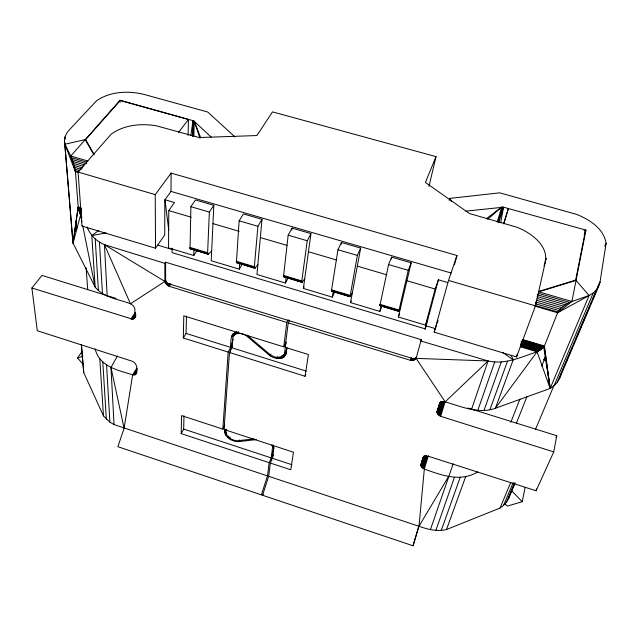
<?xml version="1.0" encoding="UTF-8"?>
<svg xmlns="http://www.w3.org/2000/svg" width="638" height="638" viewBox="0 0 638 638"><rect width="100%" height="100%" fill="white"/><g stroke="black" fill="none" stroke-linecap="round" stroke-linejoin="round"><path stroke-width="0.96" d="M449.184 200.308L449.67 198.41L499.737 192.828L576.688 214.416C589.504 219.536 603.739 228.548 606.1 243.277L600.031 281.972L598.795 285.999L559.398 378.797L557.173 382.497L554.071 385.751L550.155 388.446L495.383 408.256C478.548 414.405 461.242 406.494 445.18 401.844L416.112 358.373L416.558 357.097L414.006 358.955L167.363 283.376L165.617 280.313L165.617 262.218L421.263 339.687L416.112 358.373L413.879 360.135L410.37 360.303L288.224 322.884L289.548 320.212M168.743 230.127L164.979 199.726L174.509 202.517L168.783 210.604L168.536 247.911L193.792 255.495L197.254 250.112M304.717 278.814L302.045 282.347L283.519 276.461L288.169 235.167L292.037 228.101L310.953 233.612L303.385 288.44L332.302 297.133L334.583 292.188M428.983 186.344L436.017 156.637L272.538 111.873L256.883 135.551L199.231 137.545L156.246 125.766C140.886 123.286 123.78 124.817 110.98 134.363L78.067 172.053L82.007 226.059L155.536 248.214L164.724 234.951L164.827 199.941L170.984 191.416L171.136 173.105L456.983 255.511L454.384 264.858M172.093 248.062L172.045 252.624L425.044 328.817L426.08 325.827L435.587 328.682M230.653 350.382C231.092 344.041 228.859 331.951 238.413 332.278M136.795 368.182L132.64 374.825L124.107 428.273L117.863 446.696L261.381 494.873L267.481 475.916L269.156 462.662L181.184 433.625L181.583 415.617L222.845 429.111L224.815 425.235M222.845 429.111L228.165 352.088L183.305 337.981L183.8 315.81L283.75 346.873L286.095 342.072L285.704 344.871M188.082 135.423L188.441 119.529L120.239 100.517L85.628 139.61L94.033 154.284M181.184 433.625L183.664 429.079L183.999 415.801M183.305 337.981L186.049 333.403L186.479 316.057M192.532 136.452L192.947 120.614L120.072 100.254L70.73 156.015L75.436 171.702L78.307 208.187L79.758 213.188L81.959 217.63M211.664 250.997L208.203 254.227L190.044 248.453L190.874 206.68L195.475 199.949L213.818 205.3L211.21 260.735L239.282 269.172L242.488 263.661M193.242 135.774L193.641 120.917L192.947 120.614L190.922 135.368M193.84 136.141L194.247 121.284L193.641 120.917M350.039 296.734L357.344 255.423L360.669 248.102L341.458 242.504L337.973 249.753L331.385 291.056L350.039 296.734L352.296 293.041M193.792 255.495L193.968 249.641M302.045 282.347L301.806 280.943L307.229 240.749L310.953 233.612M208.203 254.227L207.621 252.736L209.352 212.087L213.818 205.3M226.155 429.294C224.305 435.913 231.586 440.563 237.328 440.786L253.892 438.904M256.253 439.59L238.676 441.648C232.025 441.871 223.276 436.719 224.887 429.111M232.551 345.979L229.473 352.503L224.05 429.51L293.472 452.214L290.784 469.799L270.353 463.06L273.479 454.607M257.84 264.802L254.769 268.183L236.427 262.354L239.138 220.812L243.381 213.913L262.003 219.344L256.954 274.484L285.449 283.049L287.961 278.216M230.358 352.351L230.709 347.407L233.165 339.073M535.76 301.934L535.481 305.865L516.565 356.969L434.183 332.151L448.514 280.425L456.983 255.511M239.282 269.172L239.713 263.35M235.486 332.462L232.942 336.824L232.009 347.822L306.32 371.117M254.769 268.183L254.355 266.732L257.904 226.307L262.003 219.344M270.353 463.06L268.662 476.307L262.553 495.263L413.049 545.785L418.999 526.27L424.318 469.066L428.361 455.747M400.6 307.484L398.774 311.336L379.881 305.586L388.582 264.571L391.66 257.138L411.183 262.824L398.351 316.982L425.53 325.149L427.635 319.12L425.044 328.817M413.049 545.785L418.6 526.645M271.804 460.716L271.286 457.925L272.554 447.039L273.319 445.332M285.449 283.049L286.143 277.259M291.805 230.007L292.037 228.101M283.75 346.873L286.829 322.453L288.153 319.782M288.224 322.884L285.114 347.295L308.385 354.537L305.068 376.268L229.473 352.503M116.02 298.417L41.972 275.393L31.9 288.001L132.425 319.144L134.203 318.529L135.065 317.126L134.833 308.449L133.326 305.793L130.447 303.776C118.485 299.031 103.699 297.882 95.15 287.1L73.051 243.158L73.003 236.626M285.441 346.737L284.404 354.194L283.113 355.996L279.643 357.447L275.13 357.113L270.664 355.087L247.05 335.078M286.781 347.216C286.789 351.761 286.015 358.189 280.257 358.476C276.653 358.907 273.008 357.751 270.01 355.781L246.412 335.795C242.911 333.499 237.679 332.079 234.106 334.982M411.183 262.824L408.264 270.329L398.774 311.336M72.628 239.425L64.454 140.583L65.036 136.947L66.599 133.43L69.087 130.104L96.649 100.692C110.454 91.226 128.653 90.556 144.475 94.528L207.757 112.033L234.92 136.939M332.302 297.133L333.267 291.375M341.139 244.402L341.458 242.504M500.71 222.726L503.518 207.183L465.876 211.154M382.242 305.522L379.865 311.424L350.509 302.603L360.669 248.102M477.758 471.953C460.293 482.36 441.847 475.326 424.318 469.066L421.702 467.207L420.817 465.477L422.994 457.613L425.06 456.242L428.305 456.234L536.095 490.781L553.744 451.895L556.767 435.722L467.997 408.033M416.112 358.373L488.086 360.972C505.065 364.896 521.366 356.993 537.076 351.793L541.359 349.345L544.413 346.027L557.588 312.772L571.895 301.471L585.955 230.119L503.518 207.183L498.884 222.215M536.095 490.781L536.462 488.891M505.256 503.988L507.306 506.094L522.195 501.715L525.162 487.384M379.865 311.424L381.109 305.714M391.254 259.028L391.66 257.138M516.565 356.969L517.243 354.178M425.53 325.149L435.148 289.046L438.394 279.811L447.844 282.578M425.179 329.272L438.394 279.811M269.156 462.662L271.286 457.925L274.037 447.788M543.999 265.799C551.726 247.584 531.55 232.822 516.652 227.136L469.464 213.539L425.41 182.452L436.017 156.637M234.258 335.365L235.071 332.589M503.868 223.715L508.326 208.706L503.605 223.779M553.744 451.895L440.683 416.335L445.061 401.868M440.683 416.335L437.907 414.325L436.99 412.411L439.853 403.025L442.509 401.757L445.18 401.844L488.086 360.972L420.817 340.963L421.263 339.687M422.85 468.236L426.615 455.883M439.119 415.45L443.25 401.9M423.552 468.683L427.308 456.322M439.869 415.928L444.255 401.469M420.984 466.059L424.198 455.604M437.469 413.695L441.073 401.964M421.279 466.641L424.485 456.186M421.702 467.207L425.195 455.803M437.907 414.325L441.775 401.685M497.169 222.064L501.779 207.023L486.73 218.435M422.228 467.742L426.001 455.388M438.465 414.907L442.605 401.366M436.958 411.773L439.734 402.753M420.777 464.911L423.114 457.31M436.99 412.411L440.045 402.482M420.817 465.477L423.441 456.928M437.166 413.057L440.77 401.326M498.015 222.096L502.64 207.063M559.398 378.797L561.456 372.927M268.662 476.307L418.999 526.27C427.763 529.42 437.213 531.773 446.496 529.548L500.04 508.055C504.889 504.985 508.582 500.176 509.874 494.546M434.183 332.151L436.591 324.997M437.19 323.211L438.091 320.523M430.403 529.676L453.235 463.722M471.458 409.596L488.086 360.972M414.596 359.832L415.043 358.548M415.226 359.425L415.665 358.149M415.729 358.939L416.175 357.655M412.204 360.438L412.826 358.66M413.687 358.564L413.073 360.342L414.006 358.955L413.879 360.135L414.317 358.859M435.898 530.377L454.431 477.312M477.79 410.417L494.753 361.842M410.37 360.303L411.303 357.639M411.295 360.422L411.917 358.644M441.305 530.337L460.189 477.304M483.995 410.457L501.277 361.937M605.095 246.093L606.1 243.277L604.96 246.029M446.496 529.548L465.708 476.538M489.912 409.732L507.481 361.244M545.147 261.054L546.152 258.286L535.481 305.865L448.514 280.425M511.213 355.414L513.207 359.8L495.383 408.256L537.076 351.793L520.225 346.753M398.351 316.982L399.643 313.577M584.823 232.08L585.548 230.23L575.659 280.162L538.312 291.534M510.839 422.284L519.914 399.077M584.137 234.76L585.955 230.119L584.001 230.485M516.365 423.273L526.932 396.684M544.007 359.856L545.115 357.089M541.71 366.092L545.769 355.948M500.04 508.055L510.767 482.456M537.076 351.793L550.155 388.446L589.097 295.522L593.268 292.874L596.522 289.668L598.795 285.999M535.545 429.246L554.039 385.384M503.597 505.368L513.239 482.503M554.071 385.751L593.268 292.874M506.46 502.162L514.603 482.942M557.173 382.497L596.522 289.668M510.264 493.637L514.539 483.548M562.23 371.109L563.386 368.373M564.159 366.555L565.316 363.827M566.081 362.009L572.254 347.455M573.41 344.727L574.184 342.909M575.731 339.272L587.686 311.073M588.459 309.255L589.616 306.527M590.381 304.709L591.546 301.981M592.311 300.163L600.031 281.972L597.989 286.502M508.566 498.525L515.177 482.95M350.509 302.603L351.243 300.937M555.945 437.54L556.767 435.722M305.068 376.268L305.801 374.65M284.229 356.825L286.303 352.527M285.106 355.876L286.35 353.293M281.773 358.141L283.439 354.704M283.113 355.996L283.95 354.281M283.878 355.167L286.901 349.034M283.105 357.591L286.43 350.709M280.257 358.476L281.51 355.9M278.615 358.58L279.452 356.865M238.676 441.648L239.489 439.965M276.884 358.452L277.721 356.738M229.361 438.769L230.19 437.094M228.045 437.74L228.882 436.073M303.385 288.44L304.198 286.813M270.01 355.781L270.863 354.066M225.294 434.239L226.131 432.572M225.98 435.443L226.817 433.776M224.696 431.894L225.956 429.39M224.855 433.043L226.115 430.546M228.165 352.088L230.709 347.407L186.049 333.403M235.039 334.288L236.411 331.768M236.156 333.778L237.073 332.095M237.448 333.459L238.357 331.776M232.942 336.824L235.239 332.478M231.65 336.258L233.101 333.443M534.931 306.144L557.588 312.772C560.706 307.372 566.305 303.887 571.895 301.471L589.097 295.522L576.018 280.369L538.703 291.837L571.895 301.471M267.481 475.916L114.035 424.565L110.988 367.504L117.424 355.988M418.999 526.27L448.562 476.554M95.102 348.826C99.496 366.675 117.496 370.04 132.64 374.825L135.256 374.697L136.771 372.783M133.366 374.929L137.003 369.123M134.06 374.945L136.652 370.798M134.69 374.873L136.771 371.547M135.256 374.697L136.811 372.209M165.617 262.218L164.859 263.342L164.875 281.446L165.832 283.583L168.512 285.952L170.051 283.575M168.512 285.952L169.333 286.358L170.872 283.982M168.041 283.304L167.012 284.883L167.363 283.376L166.374 284.253L167.116 283.12M167.738 285.457L168.759 283.878M165.832 283.583L166.566 282.443M87.127 227.032C90.197 235.111 96.45 241.395 104.433 244.657L130.447 303.776L164.875 281.446L165.617 280.313M165.067 282.156L165.808 281.023M165.386 282.873L166.127 281.741M133.095 319.04L135.846 314.893M133.693 318.833L135.344 316.344M134.203 318.529L135.846 316.041M134.602 318.139L135.703 316.48M130.918 319.048L135.336 312.421M131.691 319.152L135.551 313.346M132.425 319.144L135.727 314.175M83.171 364.346L77.541 357.974L82.007 351.538M155.536 248.214L155.233 194.63L171.136 173.105M178.576 132.353L188.441 119.529M135.734 374.442C138.143 370.511 137.29 363.006 132.218 361.228L37.291 330.723L31.9 288.001M487.687 219.297L501.779 207.023M284.229 276.661L283.782 276.876M82.717 225.772L95.15 287.1L91.816 235.581L98.898 230.35M237.312 262.609L236.778 262.792M557.588 312.772L589.097 295.522M191.105 248.764L190.483 248.916M77.541 357.974L83.028 356.267M81.927 221.88L80.547 215.062L73.051 243.158L64.877 144.252L85.229 139.594L93.977 154.938M91.816 235.581L106.139 232.894M261.381 494.873L263.319 494.554M78.626 209.615L81.473 210.373M81.082 209.017L78.307 208.187L81.162 208.953M78.307 208.187L81.17 209.001M64.454 140.583L64.877 144.252L70.73 156.015L87.885 160.991M70.73 156.015L71.496 157.698L86.76 162.132M538.432 293.328L569.742 302.428M71.496 157.698L72.238 159.532L86.561 163.695M537.236 294.724L567.597 303.552M72.238 159.532L72.947 161.462L84.415 164.795M537.068 296.534L565.531 304.812M170.984 191.416L451.082 273M72.947 161.462L73.593 163.448L83.155 166.231M537.036 298.456L563.585 306.192M73.593 163.448L74.175 165.433L82.78 167.946M536.231 300.179L561.823 307.644M74.175 165.433L74.67 167.371L81.361 169.325M536.598 302.221L560.268 309.135M74.67 167.371L75.061 169.214L79.838 170.617M535.33 303.712L558.976 310.618M75.061 169.214L75.34 170.912L79.16 172.037M535.298 305.442L557.979 312.078M78.067 172.053L155.233 194.63M64.877 144.252L75.436 171.702L78.299 172.539M190.874 206.68L209.352 212.087M239.138 220.812L257.904 226.307M288.169 235.167L307.229 240.749M337.973 249.753L357.344 255.423M388.582 264.571L408.264 270.329M168.783 210.604L191.185 217.199M212.956 223.611L239.21 231.347M260.336 237.567L287.004 245.415M308.449 251.731L336.553 260.009M357.312 266.126L386.811 274.811M406.94 280.736L435.148 289.046M80.89 207.765L78.107 206.935L73.051 243.158L78.163 207.326L80.938 208.155M522.833 339.591L544.413 346.027L550.155 388.446L543.712 347.104L522.482 340.174M522.65 339.942L544.214 346.378L550.155 388.446M522.155 340.668L543.712 347.104L522.331 340.421M78.402 208.65L81.17 209.479M521.852 341.043L543.401 347.479M521.134 341.801L542.675 348.228L521.924 341.386M78.761 210.117L81.528 210.947M521.661 342.454L542.26 348.603M79.056 211.146L80.906 211.696M520.768 343.188L541.359 349.345M79.391 212.175L81.241 212.733M520.712 344.169L540.362 350.047M79.758 213.188L81.608 213.746M520.584 345.102L539.301 350.701M520.417 345.963L538.193 351.291M189.829 247.408L207.621 252.736M236.299 261.325L254.355 266.732M283.471 275.449L301.806 280.943M331.369 289.796L349.983 295.37M380.001 304.358L398.909 310.02M189.909 247.999L207.677 253.326M236.331 261.907L254.379 267.306M283.463 276.023L301.782 281.51M331.321 290.354L349.919 295.928M379.913 304.908L398.798 310.57M190.044 248.453L208.793 254.068M236.427 262.354L255.272 267.992M283.519 276.461L302.46 282.124M331.329 290.784L349.911 296.351M379.873 305.323L399.005 311.049M190.236 248.764L208.482 254.227M236.578 262.649L255.001 268.167M283.623 276.748L302.229 282.315M331.385 291.056L350.182 296.686M379.881 305.586L398.87 311.272M543.751 359.649L546.567 360.494M157.61 245.112L172.858 249.697M169.333 286.358L286.829 322.453M107.176 296.112L104.433 244.657L164.859 263.342M521.39 341.545L542.675 348.228M183.664 429.079L271.286 457.925M291.901 464.711L272.474 458.315L273.758 447.294L272.96 444.957M81.305 344.432L83.737 372.608L103.468 415.872L109.888 422.117L114.035 424.565M104.433 244.657L164.875 281.446M502.975 352.678L513.207 359.8M199.981 138.119L194.247 121.284L211.545 137.465M511.54 490.67L522.195 501.715M449.67 198.41L451.656 201.616M271.852 444.989L272.554 447.039M194.247 121.284L200.731 137.784M110.988 367.504L124.107 428.273M75.34 170.912L75.436 171.702M81.473 345.23L83.737 372.608M74.287 229.114L74.526 232.072L76.775 228.635L76.161 220.748M65.036 136.947L65.196 138.924M86.13 267.872L87.709 289.732M99.775 358.644L103.468 415.872M95.222 239.011L98.404 290.521M102.806 362.017L106.331 419.198M99.464 242.065L102.447 293.552M106.578 365L109.888 422.117M120.072 100.254L120.143 102.239"/></g></svg>
